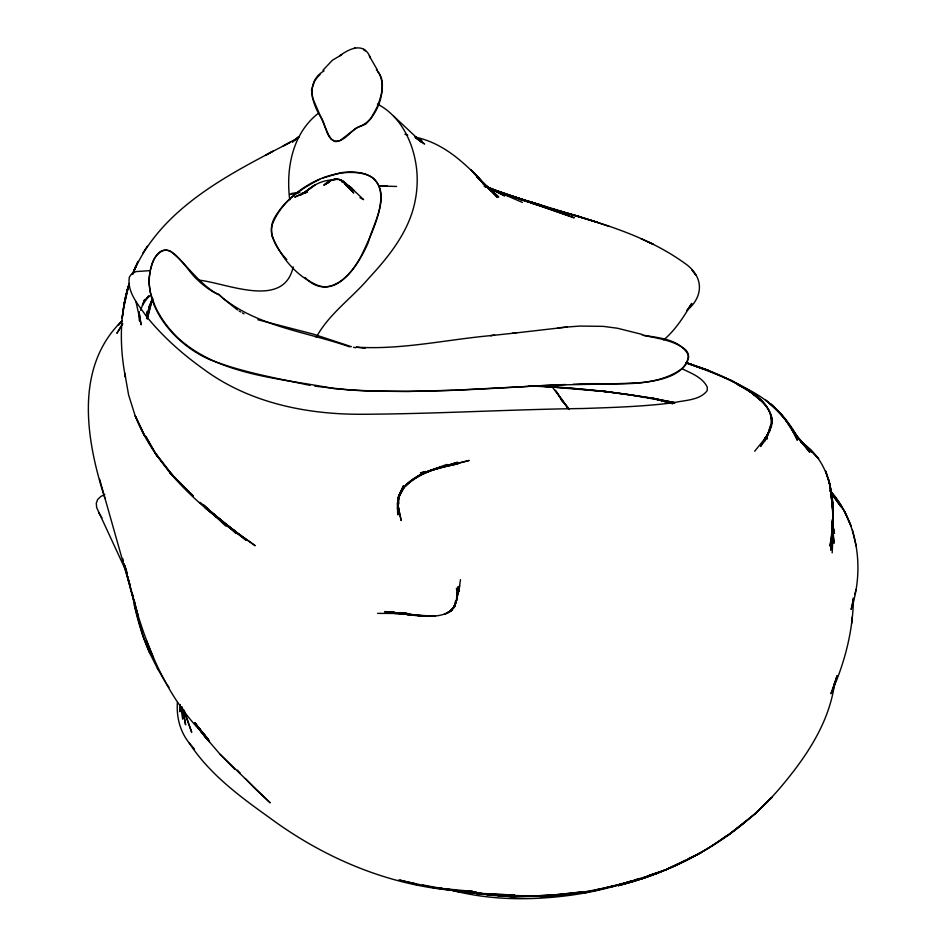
<?xml version="1.0" encoding="UTF-8"?>
<svg xmlns="http://www.w3.org/2000/svg" width="946" height="946" viewBox="0 0 946 946"><rect width="100%" height="100%" fill="white"/><g stroke="black" fill="none" stroke-linecap="round" stroke-linejoin="round"><path stroke-width="1.42" d="M456.433 588.258C463.055 630.935 407.277 612.488 384.833 611.613L417.363 615.113L401.411 613.859L407.88 614.131M456.421 600.367L454.494 606.824L449.788 611.695L454.494 606.824L456.421 600.367L453.382 608.16L457.308 598.582L455.322 602.034M832.906 508.309L831.073 490.939L832.764 504.029L832.752 522.476C834.904 492.594 827.632 458.668 800.517 441.723M177.399 702.559C176.358 716.914 180.047 731.707 189.235 743C209.397 774.053 239.835 796.485 269.539 817.711C328.617 861.392 398.987 889.808 473.012 891.499L433.197 887.596L400.288 880.253M398.171 497.667L398.053 506.145L401.175 520.525L397.793 505.129M139.63 315.456L139.511 320.942L139.027 311.672L141.155 324.797L135.964 301.739M180.047 704.675L179.906 711.77L180.189 704.51M458.03 592.835L458.183 586.615L457.261 597.103L458.03 592.835L456.48 598.168M853.434 598.901C852.961 631.739 844.4 663.844 830.966 693.678L837.068 675.74L832.326 691.975L834.644 683.083C829.264 723.394 805.673 757.687 780.012 787.994C738.329 836.737 680.068 870.036 618.152 885.633C664.222 874.175 707.159 852.784 744.005 822.925M397.308 502.752L397.71 514.825L398.361 497.537L397.852 499.949L399.247 494.522M832.161 552.866L833.225 531.262L832.338 523.032M403.41 488.16C396.835 495.255 397.332 505.661 398.81 514.541L397.899 507.777L398.455 497.762M767.159 435.219L766.875 439.216L766.792 434.864M851.66 623.402L852.216 617.111M853.257 598.002L852.571 605.038L853.28 599.409L851.116 609.449C864.514 569.764 858.436 522.724 830.328 490.738M397.497 508.617L398.715 497.111L403.635 487.994M146.476 315.858L147.032 311.53M460.489 579.685L458.775 591.309L457.237 593.485M459.673 585.74L458.775 591.309L457.06 593.449M293.165 266.89C283.883 309.602 226.898 283.114 199.062 280.146M271.774 225.976C283.232 192.606 329.575 165.621 364.222 173.934A28.262 16.319 0 0 1 372.819 177.86C391.632 195.006 373.469 222.617 368.278 242.495A283.398 163.623 0 0 1 362.85 253.587C353.816 269.917 336.492 295.459 314.64 283.954C294.927 274.647 280.737 256.52 272.483 236.737M128.23 286.354L124.293 303.441L128.23 286.354C119.598 315.893 119.61 347.194 125.451 377.218L124.789 373.28L128.585 394.849L135.195 415.885L144.809 436.071L135.243 415.802C147.245 447.091 168.814 473.508 193.303 495.952L169.795 472.61L155.026 452.685L145.731 436.331L157.083 456.185L155.026 452.685L173.319 476.145L169.795 472.61C188.881 495.03 211.36 514.186 235.27 531.262L205.176 507.86L228.967 527.123L255.231 545.724L221.825 521.613L204.1 505.377M146.985 317.797L151.265 301.301M854.782 594.549L856.047 589.417M147.41 318.968L151.62 301.951M147.032 318.648L151.585 301.526M765.444 438.211L764.687 440.99L760.584 446.441L765.255 437.667M769.606 428.857L770.706 424.99M832.326 691.975L834.443 684.738M688.026 363.347L705.822 369.448L733.304 381.652L730.347 380.103L752.082 393.063L761.081 400.607L749.528 391.313C759.614 398.621 770.919 407.584 772.102 420.911C771.321 408.613 761.01 400.146 752.082 393.063C732.653 379.535 710.481 370.525 688.026 363.347C715.342 374.699 795.799 396.563 763.848 440.328L767.49 435.515L769.902 427.627M754.66 451.23L767.49 435.515L768.814 431.482M316.2 337.45C328.794 313.942 351.959 298.156 368.999 277.982C389.705 255.668 409.784 230.41 415.365 199.665A316.437 182.696 0 0 0 416.76 170.386C414.159 144.241 401.683 116.595 377.43 104.06M140.576 310.312L144.703 299.444L142.491 305.191L148.593 295.956L145.187 300.166L151.254 294.537M767.029 434.983L764.687 440.99L768.105 432.854M132.546 274.375C160.111 207.753 230.115 173.721 290.398 142.243L283.232 145.98L298.841 137.359L292.349 142.042L298.428 136.697M147.34 312.535L152.531 299.492M687.281 361.857L688.262 356.737A27.86 16.082 0 0 0 687.399 353.319C677.986 338.68 657.576 337.746 642.192 335.038M132.546 274.127L136.118 265.365L134.379 269.421M152.649 298.487L148.676 307.864L152.625 298.806M132.641 274.08L138.069 261.368L132.771 273.713M398.266 496.957L403.374 485.676M457.521 593.982L458.656 591.593L457.403 593.97M767.49 435.515L769.985 430.312L763.848 440.328M401.08 491.352L398.538 496.331L400.761 491.613L397.698 502.397L397.899 507.777M402.346 488.857L403.623 486.374L401.329 490.572M686.902 362.661L686.465 363.465A40.134 23.165 0 0 1 682.042 368.692C651.309 390.284 610.915 381.569 575.7 384.242A562.385 324.691 0 0 0 573.181 384.313M398.715 497.111L403.599 488.278M455.31 602.164L457.308 598.582M122.152 324.655L116.914 333.264L122.803 323.721M142.574 253.481L144.856 250.016M145.116 249.614L147.351 246.22M401.612 490.584C407.442 481.348 417.281 476.122 426.942 471.723M322.964 70.252L332.424 60.213L341.683 54.75L339.768 55.708C350.41 47.939 364.293 42.062 370.477 57.872M121.892 321.001C73.658 367.911 86.417 441.132 104.982 498.53M400.974 491.932C411.167 475.968 430.194 470.765 446.796 464.439M405.125 486.078C418.546 471.486 439.523 468.211 457.521 462.287L429.07 471.167L414.49 478.369L405.314 486.149L409.086 482.495L421.526 474.478M122.318 321.001L118.309 325.188L122.306 321.037M320.02 74.509L318.459 76.118A65.049 37.556 0 0 0 314.64 81.155L311.518 89.633L312.44 97.604L328.558 134.982L331.313 139.133L334.482 141.344A3.323 1.916 0 0 0 336.137 141.569C346.792 140.339 351.675 128.325 361.727 125.641M663.725 339.898C675.574 329.799 683.887 316.603 691.774 303.382L686.855 310.525C704.557 295.885 703.398 275.724 684.348 262.988C635.606 227.974 574.364 216.823 518.432 198.885M317.714 113.804C292.208 134.084 285.846 168.944 289.724 199.748M324.111 70.855C305.333 81.628 311.861 104.226 321.853 118.676C326.074 126.09 327.139 143.745 339.117 140.883M726.055 835.909C694.423 859.855 656.985 875.227 618.802 885.231L631.207 881.164M344.841 183.512L353.745 193.043L344.178 182.448L351.439 190.524L345.68 183.678L343.031 181.407L346.437 184.494L339.271 179.35L343.776 181.928L348.353 186.705C343.055 176.772 330.934 177.552 324.029 185.097L328.7 182.105L324.029 185.097M273.631 150.781L265.471 155.369L271.774 151.833M340.146 140.469L356.228 128.1L363.962 124.872A11.364 6.563 0 0 0 366.126 123.749L370.867 118.664L376.792 107.667A216.267 124.86 0 0 0 379.653 100.051C382.527 90.958 384.62 79.535 377.773 71.636M325.826 183.938L329.468 182.223M329.764 181.206L333.016 179.539M688.156 858.992L701.317 852.429L688.12 858.873M685.472 860.162L665.688 869.835L643.02 877.722M104.84 494.486L100.986 496.366L97.675 499.476L96.279 503.225L96.669 507.576L126.48 571.999M677.584 864.112L665.688 869.835L649.133 875.275M319.748 179.302C301.928 188.195 284.285 200.304 274.399 218.065C266.157 232.846 276.705 248.833 286.804 259.511M418.369 475.708L437.596 468.199L469.157 460.466L428.171 471.155L447.233 465.704L436.78 468.27L458.124 463.741L436.354 468.246M420.166 474.892L426.847 471.782M322.704 178.002L340.808 172.74A35.972 20.765 0 0 1 351.451 172.03C403.067 172.87 373.422 229.854 361.218 256.035C351.084 276.291 327.009 300.603 305.061 277.45M354.277 48.222L355.46 47.785M424.553 472.432L426.965 471.581M421.041 473.686L435.467 468.719M428.171 471.155L435.55 468.684M622.716 883.765L630.698 881.093M305.097 192.854L294.762 197.123L307.06 191.045L300.568 194.9L306.315 191.305L304.517 192.641C312.44 185.463 322.562 179.693 333.548 180.024M424.577 471.711L420.509 473.024L425.771 471.451M361.916 125.44C377.986 118.061 389.776 84.182 376.354 69.685M618.802 885.231L640.336 878.55M618.152 885.633L658.913 872.626L642.641 878.527L620.127 884.238M446.997 888.956C487.273 900.403 529.961 900.781 571.23 895.153A221.447 127.852 0 0 0 610.312 887.313L630.757 881.317M633.489 880.513L640.3 878.515M610.312 887.313L621.345 884.155M584.498 893.024L600.202 888.921M635.889 879.591L640.17 878.467M593.379 891.014L613.091 886.024M306.35 192.322L302.164 193.291L307.485 192.239M516.646 332.637L512.673 333.311L567.21 327.032L557.584 327.919L558.779 327.742M524.356 896.099C561.853 898.156 598.972 889.831 635.073 880.56L592.622 891.061L575.416 893.048M289.689 194.462L298.12 193.043M494.604 335.026L490.619 335.641L513.099 333.229M291.262 193.504L299.917 192.298M540.994 897.021L555.337 895.365M558.199 895.034L563.934 894.372M568.239 893.875L571.112 893.544M565.992 327.103L579.827 326.074L603.193 326.358L617.431 328.238L642.027 334.399M377.56 613.375L406.13 613.493M520.797 386.808L455.002 390.154M491.08 335.582C446.169 339.638 401.4 350.055 356.11 347.123L365.097 348.329M521.518 386.819C561.463 383.769 601.585 385.057 641.53 382.562C658.794 380.564 682.811 376.745 688.57 357.517A28.758 16.2 -7.5 0 0 685.412 349.606C673.611 340.253 657.919 338.408 643.599 335.416M405.503 613.457L385.365 612.145L415.696 615.361L391.679 612.109L408.885 614.711M394.671 613.635L400.229 613.339M403.422 613.741L407.714 613.54M475.838 893.225L455.499 891.227L515.062 897.08L531.226 896.347M542.969 895.803L566.477 894.739M479.657 893.438C514.222 898.558 549.39 895.933 583.919 891.7L540.154 896.56L557.336 894.739C531.546 895.957 505.424 898.109 479.835 893.521M406.709 613.457L402.712 613.611L406.922 613.623M453.702 390.213L407.963 391.431L369.378 391.029A352.48 203.508 0 0 1 349.169 389.941L314.852 386.181M378.802 186.196L387.34 186.22L378.838 186.031M149.066 270.698L136.035 271.585L131.825 273.678L129.377 277.036C126.729 292.29 138.79 305.298 146.867 316.934C163.102 336.906 182.507 354.135 203.437 369.046C248.301 402.334 304.896 414.253 359.87 414.277C434.38 414.017 508.818 409.452 583.327 408.506C613.623 407.454 643.99 406.555 674.084 402.641C685.152 400.028 699.602 400.501 707.159 390.698L707.336 387.281C702.63 377.359 691.254 373.268 681.983 368.727M379.5 186.161L387.34 186.22M385.696 612.961L400.395 613.162M406.922 613.469L394.293 613.245L407.903 614.06M379.216 186.043L396.599 186.445M408.01 614.12L385.365 612.145M512.862 895.767L489.886 895.105L481.372 893.544M501.309 895.046L481.065 893.568M507.151 895.235L530.529 896.004L503.71 895.578L482.354 893.509M418.108 615.491L431.553 616.118L406.319 614.226L421.774 615.822L412.598 614.971M528.578 385.85L567.162 387.872L611.719 392.117L541.029 386.145C585.952 388.735 630.84 393.43 674.912 402.689L647.703 397.462L602.212 391.1L628.865 394.624L674.9 402.76M402.204 613.528L407.821 613.989M422.72 884.983L445.259 889.11L433.197 887.596L459.922 891.581L487.143 894.053L514.636 894.999L477.021 893.532L444.892 888.85M478.747 893.509L484.553 894.088M488.916 894.514L494.723 895.082M497.631 895.365L515.062 897.08M476.961 893.071L466.91 891.487L476.89 892.492M495.456 894.478L501.155 895.093M504.017 895.401L514.009 896.477M484.648 893.497L503.71 895.578L477.021 893.532L462.653 891.108L477.316 892.705M450.651 889.961L487.143 894.053L477.021 893.532L461.518 890.624M462.653 891.108L476.819 893.048M466.886 891.475L476.819 892.941M310.052 385.377C276.161 378.069 241.549 372.18 209.196 359.385A100.087 57.777 0 0 1 199.133 354.23C167.69 336.291 136.934 296.169 154.257 258.814C168.554 233.366 186.327 270.899 197.868 280.146A73.847 42.641 0 0 0 200.871 282.937L205.838 286.945A85.814 49.547 0 0 0 207.848 288.424L211.573 290.895A37.71 21.77 0 0 0 213.56 292.066L216.599 293.603A5.652 3.264 0 0 0 217.367 293.851L218.325 294.111A3.607 2.081 0 0 1 219.023 294.372L221.541 296.843A31.052 17.927 0 0 0 222.748 298.144L237.517 309.957M471.439 891.723L477.115 892.764M414.265 883.446L407.229 882.157L418.439 885.089L398.952 879.815M444.443 888.672L459.922 891.581M467.832 890.754L476.548 892.409M439.133 887.738L442.007 888.294M353.508 347.253L355.661 347.761M651.51 397.888L669.673 402.606L650.576 397.663M650.635 397.651L672.523 403.611M650.907 397.722L672.701 403.623M349.866 346.886C305.724 331.443 255.751 326.559 219.082 294.975C199.192 284.604 187.521 264.927 170.812 251.4C161.742 246.599 153.737 257.064 151.738 264.951A164.261 94.837 0 0 0 150.355 269.87L149.196 277.273A139.878 80.753 0 0 0 149.184 284.699L150.532 293.024L154.446 304.624A213.867 123.477 0 0 0 177.541 337.545C219.034 375.728 280.997 378.294 333.796 388.581C409.311 395.333 485.121 388.309 560.6 384.726A562.385 324.691 0 0 1 565.637 384.537M651.061 397.805L669.129 402.535M404.971 134.332L407.75 135.101M414.679 136.993C450.095 144.135 473.65 172.775 497.43 197.418L476.749 176.796L490.726 190.619M536.216 204.513L540.403 205.66M543.193 206.429L580.785 216.965L609.129 226.378M655.412 398.704L672.677 403.434M532.563 203.615L536.82 204.797M542.496 206.358L580.785 216.965M661.609 400.395L671.53 403.268M503.745 194.19L539.681 204.703L503.556 194.155M351.392 346.697L313.315 334.115L257.809 319.724M661.975 400.56L671.766 403.422M686.441 362.957L709.169 370.785L685.956 362.874M518.384 198.885L597.848 222.476L503.686 193.623L561.38 212.282L488.692 188.195L574.234 217.793L484.352 186.196M539.681 204.703L497.49 192.014L547.202 207.127M686.406 362.921L691.845 364.553M359.977 197.702L363.607 199.63L350.292 187.012L344.084 182.566M484.352 186.374L511.49 196.815L484.991 186.102M342.216 181.738L343.15 182.117L341.66 181.478L342.594 181.892M485.014 186.185L522.417 202.432M415.944 138.092L421.833 140.658L415.424 137.856M738.069 385.022C763.091 394.849 784.53 412.894 797.194 436.78L791.211 428.1L809.811 452.365L795.089 434.474M741.664 386.76L746.725 389.043L740.434 386.074M640.832 238.605L653.319 244.316L647.821 241.798M485.144 185.783L494.119 190.122M485.239 186.09L504.62 195.905L484.872 185.511M416.37 138.4L424.6 144.029L415.684 136.91L421.857 142.527L393.666 116.157M485.227 185.794L494.853 191.636L482.626 183.571M239.078 310.962L240.686 311.944M344.604 183.619L352.196 190.69L344.746 183.477M345.373 183.985L347.253 185.321M483.725 184.446L490.702 189.472L483.418 183.524M236.157 533.615L208.818 509.87M482.425 182.779L498.755 197.028L482.791 182.543M802.823 443.851L811.538 451.703L798.601 438.424L803.237 444.064L795.113 434.545M213.299 513.643L228.967 527.123L199.866 502.373L221.825 521.613L246.09 540.237L211.076 511.821M195.81 724.34L205.152 736.887L220.111 754.317L270.189 802.835L254.509 788.113M209.066 510.225L203.958 505.117M211.147 512.2L225.727 526.047M220.111 754.317L234.821 769.216M245.357 778.558L254.781 788.373M237.351 770.079L240.272 773.249M829.879 490.844L840.71 504.951L830.221 490.643M189.235 743L194.509 749.173M195.231 723.643L208.723 739.902L195.798 724.376L205.152 736.887L194.876 723.099L206.843 738.909M694.447 273.276L695.712 274.837L691.692 269.835M199.76 729.39L209.492 741.747L198.956 728.385L208.286 740.529M568.44 409.098L555.397 390.284M194.876 723.099L197.206 726.15L194.793 722.756M194.888 723.004L203.236 734.403L198.636 728.101M195.538 723.773L197.17 726.02M830.754 492.677L841.006 506.784L830.955 492.499M194.746 722.756L205.306 735.87C164.308 695.511 143.638 640.371 129.72 585.692M198.613 728.042L201.096 731.471M166.531 683.852L169.015 687.328M551.695 386.216L569.315 409.5L560.505 398.585L562.929 401.896L556.165 391.419M369.224 55.873L377.312 69.862M132.393 593.556C135.455 613.989 141.403 633.962 149.634 652.906L157.675 668.869M98.632 512.495L101.979 517.923M157.438 668.503L165.798 682.598M146.394 640.324L153.418 657.73M149.823 653.331L143.224 637.013L134.285 604.872M183.382 709.299L191.719 732.358L184.245 710.541M124.636 565.566L126.492 570.745M124.174 564.265L127.332 573.477M133.965 600.237L138.27 616.485L127.592 576.883M125.877 570.462L130.016 585.645L124.092 563.993M133.41 598.735L99.59 479.208M127.568 576.788L130.016 585.645M125.842 570.367L127.225 575.511M852.381 529.914L856.165 546.079M831.948 521.991L834.502 533.378L832.445 522.961M122.767 558.518L123.347 561.203M181.916 706.627L185.617 724.825L183.642 712.078M831.7 522.972L834.053 543.205L832.314 523.091M832.764 504.029L829.914 486.894C834.514 506.358 833.84 526.626 829.997 546.149L833.13 523.233L832.149 499.772L833.237 518.053L832.09 503.78M134.237 599.989L134.651 602.732M832.054 522.121L832.894 527.762L832.764 540.793L831.983 522.653M397.817 502.503L399.307 513.264M831.569 499.665L831.037 495.562L831.38 498.341M832.066 503.911L833.249 513.643L832.196 532.255L833.13 523.233L830.73 550.17L832.894 527.762L832.492 519.626M832.267 522.452L832.894 527.762L832.303 537.009L832.244 519.91M832.279 522.724L833.225 531.262M181.703 707.797L182.673 719.114L182.01 707.679M397.84 503.65L398.053 506.145L397.817 502.054M244.033 313.824A79.689 46.011 0 0 1 242.342 312.901M272.259 236.772A68.928 40.063 -2.7 0 1 271.963 225.988M123.347 309.295L122.105 318.435L125.097 299.007L129.129 283.493L123.347 309.295M772.007 423.134L767.348 435.113L771.593 425.428L769.819 430.182L772.007 423.134L771.191 415.755L772.007 423.134M455.002 605.345L451.384 610.643L444.845 614.214L451.384 610.643L455.002 605.345M771.735 797.537L755.641 813.371L727.651 835.578L755.641 813.371L771.735 797.537M308.455 189.507L303.619 193.386L314.935 184.955L308.455 189.507M452.365 609.413L446.867 613.41L452.365 609.413M334.837 179.031L331.573 180.189L338.148 179.054L334.837 179.031M435.314 615.952L422.862 615.775L435.314 615.952M340.761 180L340.016 179.598L342.641 181.1L340.761 180M772.716 406.354L765.48 400.028C779.421 410.434 790.537 424.186 797.312 440.233L789.981 425.582L793.174 431.932L784.092 417.6L788.562 424.021L779.906 412.728L785.156 419.161L770.671 404.001L777.281 410.387L772.716 406.354M349.902 186.729L348.4 185.392L351.806 188.431L349.902 186.729M364.175 49.795L363.654 49.31L365.333 50.859L364.175 49.795M352.196 188.833L350.292 187.012L353.709 190.312L352.196 188.833M812.389 452.141L809.338 448.983L818.657 458.644L812.389 452.141M478.652 178.061L470.966 169.89L486.374 186.669L475.377 174.525L480.84 180.438L478.652 178.061M838.617 502.432L834.325 495.988L844.553 511.419L851.01 525.929L844.553 511.419L838.617 502.432M826.816 474.656L825.622 470.99L829.595 483.536L831.735 495.042L828.554 479.646L829.595 483.536L826.816 474.656M398.55 504.041L398.443 498.625L398.55 504.041"/></g></svg>
